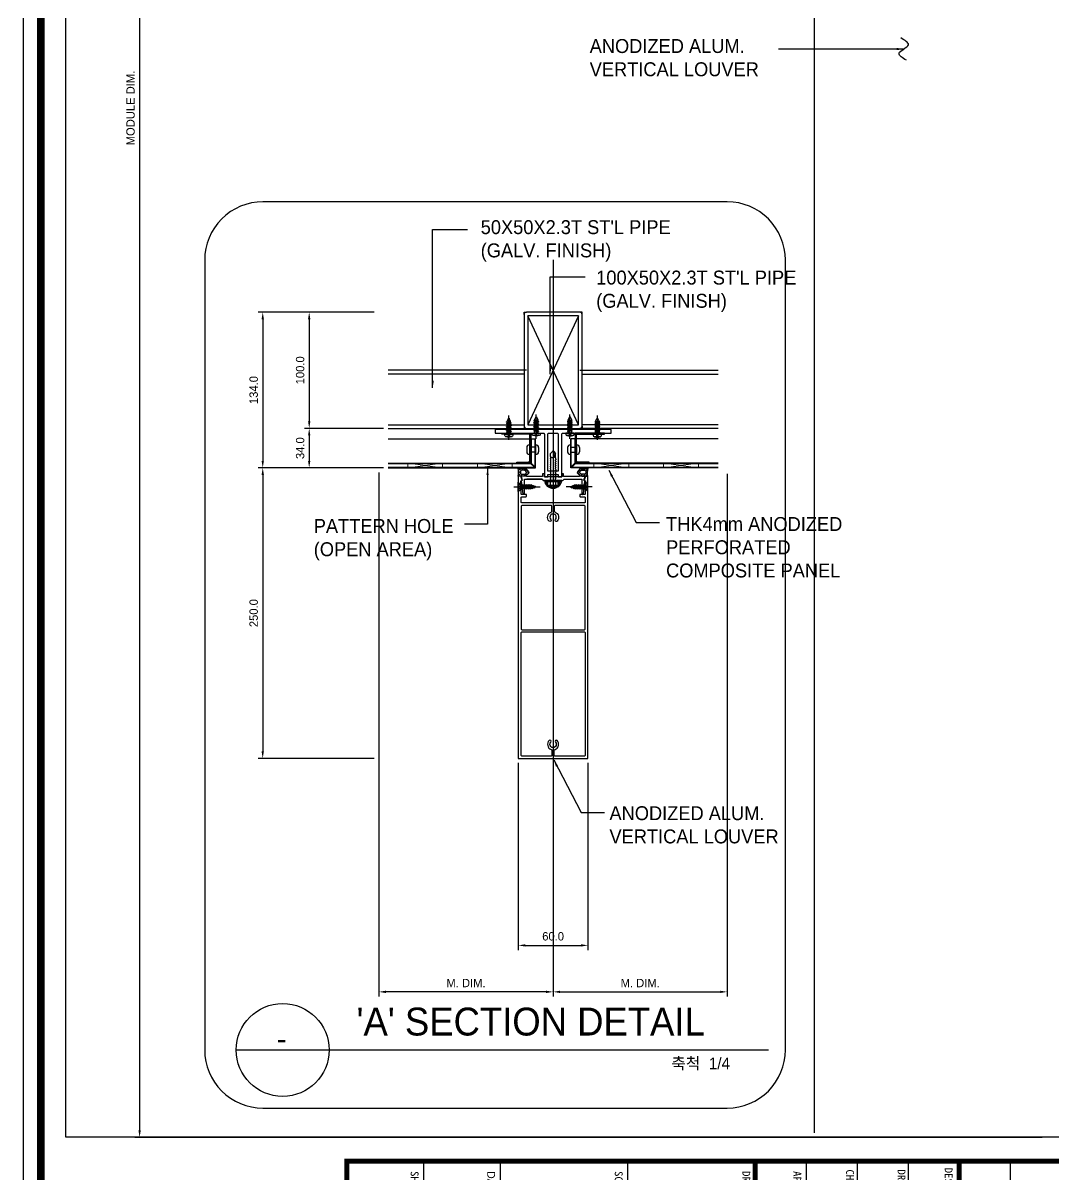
# Model space of a CAD drawing. Header units: millimetres. Extents: x 7297 to 60227, y -7497 to 19324.
# Drawn here: x 37035 to 37922, y 3258 to 4249 of the extents above; entities that cross this region are included whole.
import ezdxf
from ezdxf.enums import TextEntityAlignment as Align

# ---------------------------------------------------------------- set-up
doc = ezdxf.new("R2010")
doc.units = ezdxf.units.MM
for name, color, linetype in [('NS_AL_MOLD', 7, 'Continuous'), ('NS_COL_GREEN', 3, 'Continuous'), ('NS_COL_RED', 1, 'Continuous'), ('NS_COL_WHITE', 7, 'Continuous'), ('NS_COL_YELLOW', 2, 'Continuous'), ('NS_DIM', 1, 'Continuous'), ('NS_FORM', 7, 'Continuous'), ('NS_FRAME', 253, 'Continuous'), ('NS_GASKET_3M', 150, 'Continuous'), ('NS_PIPE_FRAME', 2, 'Continuous'), ('NS_RIVET_SCREW', 1, 'Continuous'), ('NS_TEXT', 2, 'Continuous'), ('NS_TEXT_TITLE', 141, 'Continuous')]:
    doc.layers.add(name, color=color, linetype=linetype)
doc.layers.add('NS_AL_PANEL', color=32, linetype='Continuous', lineweight=9)
doc.styles.add('Expo M', font='Expo M.ttf')
doc.styles.add('M15-1', font='')
doc.styles.get('M15-1').set_extended_font_data('Dotum')
doc.dimstyles.new('N-SPACE', dxfattribs={"dimscale": 4, "dimtxt": 1.8, "dimasz": 1.5, "dimexe": 1, "dimexo": 1, "dimgap": 1, "dimtad": 1, "dimtoh": 1, "dimdec": 1, "dimzin": 1, "dimdsep": 46, "dimtxsty": 'Expo M', "dimcen": 2, "dimclrd": 1, "dimclre": 1, "dimclrt": 2, "dimadec": 1, "dimazin": 0, "dimtfac": 1, "dimtdec": 1, "dimtix": 1, "dimtmove": 1, "dimatfit": 3, "dimfxl": 1, "dimtolj": 1, "dimtzin": 1, "dimarcsym": 0})
pattern_1 = [(45, (34113.7193, 1798.4405), (-1.122532, 1.122532), [])]
pattern_2 = [(0.72777, (37915.78876, 4833.70354), (0.15470442, 0.31949078), [0, -0.3175])]

# ---------------------------------------------------------------- blocks, each defined once
blk = doc.blocks.new('*D678')
at = {"layer": 'NS_DIM', "color": 1, "lineweight": -2, "transparency": 16777216}
for p, q in [((37661.99, 5061.98), (37130.99, 5061.98)), ((37134.99, 5055.98), (37134.99, 3295.98)), ((37911.99, 3289.98), (37130.99, 3289.98))]:
    blk.add_line(p, q, dxfattribs=at)
at = {"layer": 'NS_DIM', "color": 1, "transparency": 16777216}
for points in [[(37133.99, 5055.98), (37135.99, 5055.98), (37134.99, 5061.98)], [(37133.99, 3295.98), (37135.99, 3295.98), (37134.99, 3289.98)]]:
    blk.add_solid(points, dxfattribs=at)
at = {"layer": 'NS_DIM', "color": 2, "transparency": 16777216, "insert": (37127.21, 4175.98), "char_height": 7.2, "attachment_point": 5, "rotation": 90, "style": 'Expo M'}
blk.add_mtext('\\A1;MODULE DIM.', dxfattribs=at)
blk = doc.blocks.new('*D673')
at = {"layer": 'NS_DIM', "color": 1, "lineweight": -2, "transparency": 16777216}
for p, q in [((37337.01, 4000.2), (37237.01, 4000.2)), ((37241.01, 3994.2), (37241.01, 3872.2)), ((37337.01, 3866.2), (37237.01, 3866.2))]:
    blk.add_line(p, q, dxfattribs=at)
at = {"layer": 'NS_DIM', "color": 1, "transparency": 16777216}
for points in [[(37240.01, 3994.2), (37242.01, 3994.2), (37241.01, 4000.2)], [(37240.01, 3872.2), (37242.01, 3872.2), (37241.01, 3866.2)]]:
    blk.add_solid(points, dxfattribs=at)
at = {"layer": 'NS_DIM', "color": 2, "transparency": 16777216, "insert": (37233.23, 3933.2), "char_height": 7.2, "attachment_point": 5, "rotation": 90, "style": 'Expo M'}
blk.add_mtext('\\A1;134.0', dxfattribs=at)
blk = doc.blocks.new('*D672')
at = {"layer": 'NS_DIM', "color": 1, "lineweight": -2, "transparency": 16777216}
for p, q in [((37337.01, 3866.2), (37237.01, 3866.2)), ((37241.01, 3860.2), (37241.01, 3622.2)), ((37337.01, 3616.2), (37237.01, 3616.2))]:
    blk.add_line(p, q, dxfattribs=at)
at = {"layer": 'NS_DIM', "color": 1, "transparency": 16777216}
for points in [[(37240.01, 3860.2), (37242.01, 3860.2), (37241.01, 3866.2)], [(37240.01, 3622.2), (37242.01, 3622.2), (37241.01, 3616.2)]]:
    blk.add_solid(points, dxfattribs=at)
at = {"layer": 'NS_DIM', "color": 2, "transparency": 16777216, "insert": (37233.22, 3741.2), "char_height": 7.2, "attachment_point": 5, "rotation": 90, "style": 'Expo M'}
blk.add_mtext('\\A1;250.0', dxfattribs=at)
blk = doc.blocks.new('*D671')
at = {"layer": 'NS_DIM', "color": 1, "lineweight": -2, "transparency": 16777216}
for p, q in [((37337.01, 4000.2), (37277.01, 4000.2)), ((37281.01, 3994.2), (37281.01, 3906.2)), ((37345.01, 3900.2), (37277.01, 3900.2))]:
    blk.add_line(p, q, dxfattribs=at)
at = {"layer": 'NS_DIM', "color": 1, "transparency": 16777216}
for points in [[(37280.01, 3994.2), (37282.01, 3994.2), (37281.01, 4000.2)], [(37280.01, 3906.2), (37282.01, 3906.2), (37281.01, 3900.2)]]:
    blk.add_solid(points, dxfattribs=at)
at = {"layer": 'NS_DIM', "color": 2, "transparency": 16777216, "insert": (37273.23, 3950.2), "char_height": 7.2, "attachment_point": 5, "rotation": 90, "style": 'Expo M'}
blk.add_mtext('\\A1;100.0', dxfattribs=at)
blk = doc.blocks.new('*D670')
at = {"layer": 'NS_DIM', "color": 1, "lineweight": -2, "transparency": 16777216}
for p, q in [((37345.01, 3900.2), (37277.01, 3900.2)), ((37281.01, 3894.2), (37281.01, 3872.2)), ((37345.01, 3866.2), (37277.01, 3866.2))]:
    blk.add_line(p, q, dxfattribs=at)
at = {"layer": 'NS_DIM', "color": 1, "transparency": 16777216}
for points in [[(37280.01, 3894.2), (37282.01, 3894.2), (37281.01, 3900.2)], [(37280.01, 3872.2), (37282.01, 3872.2), (37281.01, 3866.2)]]:
    blk.add_solid(points, dxfattribs=at)
at = {"layer": 'NS_DIM', "color": 2, "transparency": 16777216, "insert": (37273.23, 3883.2), "char_height": 7.2, "attachment_point": 5, "rotation": 90, "style": 'Expo M'}
blk.add_mtext('\\A1;34.0', dxfattribs=at)
blk = doc.blocks.new('*D669')
at = {"layer": 'NS_DIM', "color": 1, "lineweight": -2, "transparency": 16777216}
for p, q in [((37641.01, 3861.2), (37641.01, 3411.2)), ((37491.01, 3561.2), (37491.01, 3411.2)), ((37497.01, 3415.2), (37635.01, 3415.2))]:
    blk.add_line(p, q, dxfattribs=at)
at = {"layer": 'NS_DIM', "color": 1, "transparency": 16777216}
for points in [[(37497.01, 3416.2), (37497.01, 3414.2), (37491.01, 3415.2)], [(37635.01, 3416.2), (37635.01, 3414.2), (37641.01, 3415.2)]]:
    blk.add_solid(points, dxfattribs=at)
at = {"layer": 'NS_DIM', "color": 2, "transparency": 16777216, "insert": (37566.01, 3422.81), "char_height": 7.2, "attachment_point": 5, "style": 'Expo M'}
blk.add_mtext('\\A1;M. DIM.', dxfattribs=at)
blk = doc.blocks.new('*D668')
at = {"layer": 'NS_DIM', "color": 1, "lineweight": -2, "transparency": 16777216}
for p, q in [((37341.01, 3862.2), (37341.01, 3411.2)), ((37491.01, 3561.2), (37491.01, 3411.2)), ((37485.01, 3415.2), (37347.01, 3415.2))]:
    blk.add_line(p, q, dxfattribs=at)
at = {"layer": 'NS_DIM', "color": 1, "transparency": 16777216}
for points in [[(37347.01, 3416.2), (37347.01, 3414.2), (37341.01, 3415.2)], [(37485.01, 3416.2), (37485.01, 3414.2), (37491.01, 3415.2)]]:
    blk.add_solid(points, dxfattribs=at)
at = {"layer": 'NS_DIM', "color": 2, "transparency": 16777216, "insert": (37416.01, 3422.81), "char_height": 7.2, "attachment_point": 5, "style": 'Expo M'}
blk.add_mtext('\\A1;M. DIM.', dxfattribs=at)
blk = doc.blocks.new('*D667')
at = {"layer": 'NS_DIM', "color": 1, "lineweight": -2, "transparency": 16777216}
for p, q in [((37461.01, 3612.2), (37461.01, 3451.2)), ((37521.01, 3612.2), (37521.01, 3451.2)), ((37467.01, 3455.2), (37515.01, 3455.2))]:
    blk.add_line(p, q, dxfattribs=at)
at = {"layer": 'NS_DIM', "color": 1, "transparency": 16777216}
for points in [[(37467.01, 3456.2), (37467.01, 3454.2), (37461.01, 3455.2)], [(37515.01, 3456.2), (37515.01, 3454.2), (37521.01, 3455.2)]]:
    blk.add_solid(points, dxfattribs=at)
at = {"layer": 'NS_DIM', "color": 2, "transparency": 16777216, "insert": (37491.01, 3462.98), "char_height": 7.2, "attachment_point": 5, "style": 'Expo M'}
blk.add_mtext('\\A1;60.0', dxfattribs=at)
blk = doc.blocks.new('A$C33544E7F')
for p, q in [((3.97, 0), (3.97, 22.54)), ((1.97, 14.3), (5.97, 15.09)), ((2.51, 14.61), (1.97, 14.3)), ((2.51, 13.99), (1.97, 14.3)), ((1.97, 12.72), (5.97, 13.51)), ((2.51, 13.04), (1.97, 12.72)), ((2.51, 12.41), (1.97, 12.72)), ((1.97, 11.15), (5.97, 11.94)), ((2.51, 11.46), (1.97, 11.15)), ((2.51, 10.84), (1.97, 11.15)), ((1.97, 9.58), (5.97, 10.36)), ((2.3, 15.96), (5.44, 16.52)), ((2.94, 16.27), (2.3, 15.96)), ((2.74, 15.71), (2.3, 15.96)), ((5.31, 15.37), (2.51, 14.61)), ((2.51, 14.79), (2.51, 14.61)), ((2.51, 13.99), (5.42, 14.77)), ((2.51, 13.99), (2.51, 13.04)), ((5.42, 13.83), (2.51, 13.04)), ((2.51, 12.41), (5.42, 13.2)), ((2.51, 12.41), (2.51, 11.46)), ((5.42, 12.25), (2.51, 11.46)), ((2.51, 10.84), (5.42, 11.62)), ((2.51, 10.84), (2.51, 9.89)), ((5.42, 10.68), (2.51, 9.89)), ((2.51, 9.26), (5.42, 10.05)), ((2.74, 15.71), (2.59, 15.25)), ((2.74, 15.71), (5, 16.26)), ((3.53, 18.01), (2.9, 17.7)), ((2.9, 17.7), (3.97, 17.89)), ((3.34, 17.44), (2.9, 17.7)), ((3.34, 17.44), (2.94, 16.27)), ((4.84, 16.73), (2.94, 16.27)), ((3.34, 17.44), (3.97, 17.89)), ((3.75, 18.64), (3.53, 18.01)), ((3.97, 17.89), (3.53, 18.01)), ((4.19, 18.64), (4.84, 16.73)), ((4.84, 16.73), (5.44, 16.52)), ((5, 16.26), (5.44, 16.52)), ((5, 16.26), (5.31, 15.37)), ((5.31, 15.37), (5.97, 15.09)), ((5.42, 14.77), (5.97, 15.09)), ((5.42, 14.77), (5.42, 13.83)), ((5.42, 13.83), (5.97, 13.51)), ((5.42, 13.2), (5.97, 13.51)), ((5.42, 13.2), (5.42, 12.25)), ((5.42, 12.25), (5.97, 11.94)), ((5.42, 11.62), (5.97, 11.94)), ((5.42, 11.62), (5.42, 10.68)), ((5.42, 10.68), (5.97, 10.36)), ((5.42, 10.05), (5.97, 10.36)), ((5.42, 10.05), (5.42, 9.1)), ((0, 3.76), (1.97, 6.1)), ((0, 3.76), (7.93, 3.76)), ((3.8, 6.41), (1.42, 3.76)), ((2.51, 9.89), (1.97, 9.58)), ((2.51, 9.26), (1.97, 9.58)), ((1.97, 8), (5.97, 8.79)), ((2.51, 8.31), (1.97, 8)), ((2.51, 7.69), (1.97, 8)), ((1.97, 6.43), (5.97, 7.21)), ((2.51, 6.74), (1.97, 6.43)), ((1.97, 6.43), (1.97, 6.1)), ((1.97, 6.1), (5.97, 6.1)), ((2.51, 9.26), (2.51, 8.31)), ((2.51, 8.31), (5.42, 9.1)), ((2.51, 7.69), (5.42, 8.47)), ((2.51, 7.69), (2.51, 6.74)), ((2.51, 6.74), (5.42, 7.53)), ((3.8, 6.41), (3.5, 3.76)), ((6.52, 3.76), (4.14, 6.41)), ((4.14, 6.41), (4.43, 3.76)), ((5.42, 9.1), (5.97, 8.79)), ((5.42, 8.47), (5.97, 8.79)), ((5.42, 8.47), (5.42, 7.53)), ((5.42, 7.53), (5.97, 7.21)), ((5.97, 7.21), (5.97, 6.1)), ((7.93, 3.76), (5.97, 6.1))]:
    blk.add_line(p, q)
for centre, radius, start, end in [((3.93, 14.79), 1.42, 161.07758, 180), ((3.97, 18.55), 0.236, 22.5, 157.5), ((3.97, 6.26), 0.229, 41.91906, 138.08094)]:
    blk.add_arc(centre, radius, start, end)
blk = doc.blocks.new('jkhkjyugcd')
h = blk.add_hatch()
h.set_pattern_fill('AR-SAND', color=256, scale=0.02)
h.set_pattern_definition([(37.5, (-247014.14604, -333515.5029), (-0.0320006259, 0.9788264747), [0, -0.77216, 0, -0.8636, 0, -0.8255]), (7.5, (-247014.146, -333515.5029), (0.8990465663, 1.433650201), [0, -0.41656, 0, -0.69596, 0, -0.2667]), (327.5, (-247014.7709, -333515.5029), (1.5819847405, 0.0028743694), [0, -0.254, 0, -0.9144, 0, -1.1938]), (317.5, (-247014.7709, -333515.5029), (1.527112905, 0.4458586465), [0, -0.127, 0, -0.59944, 0, -0.6858])])
edge = h.paths.add_edge_path()
edge.add_line((19375.01, -10391.09), (19375.61, -10391.59))
edge.add_line((19375.61, -10391.59), (19375.61, -10392.19))
edge.add_line((19375.61, -10392.19), (19374.92, -10392.19))
edge.add_line((19374.92, -10392.19), (19374.92, -10394.57))
edge.add_line((19374.92, -10394.57), (19374.92, -10394.91))
edge.add_line((19374.92, -10394.91), (19374.84, -10395.18))
edge.add_line((19374.84, -10395.18), (19374.73, -10395.39))
edge.add_line((19374.73, -10395.39), (19374.6, -10395.53))
edge.add_line((19374.6, -10395.53), (19374.4, -10395.69))
edge.add_line((19374.4, -10395.69), (19374.27, -10395.76))
edge.add_line((19374.27, -10395.76), (19374.01, -10395.87))
edge.add_line((19374.01, -10395.87), (19366.83, -10395.87))
edge.add_line((19366.83, -10395.87), (19366.72, -10395.82))
edge.add_line((19366.72, -10395.82), (19366.56, -10395.76))
edge.add_line((19366.56, -10395.76), (19366.39, -10395.66))
edge.add_line((19366.39, -10395.66), (19366.24, -10395.53))
edge.add_line((19366.24, -10395.53), (19366.04, -10395.26))
edge.add_line((19366.04, -10395.26), (19365.93, -10394.95))
edge.add_line((19365.93, -10394.95), (19365.91, -10394.72))
edge.add_line((19365.91, -10394.72), (19365.92, -10392.19))
edge.add_line((19365.92, -10392.19), (19365.23, -10392.19))
edge.add_line((19365.23, -10392.19), (19365.23, -10391.59))
edge.add_line((19365.23, -10391.59), (19365.83, -10391.09))
edge.add_line((19365.83, -10391.09), (19362.92, -10391.09))
edge.add_arc((19370.42, -10390.29), 7.54, 186.11973, 353.88027)
edge.add_line((19377.92, -10391.09), (19375.01, -10391.09))
for p, q in [((19370.3, -10365.89), (19368.29, -10367.9)), ((19368.29, -10370.55), (19368.29, -10367.9)), ((19368.29, -10370.55), (19368.45, -10370.65)), ((19368.45, -10371.64), (19368.45, -10370.65)), ((19370.63, -10365.56), (19370.21, -10365.56)), ((19371.5, -10370.26), (19370.21, -10365.56)), ((19370.63, -10365.56), (19370.63, -10365.99)), ((19370.63, -10365.99), (19372.55, -10367.9)), ((19372.55, -10371.75), (19372.55, -10367.9)), ((19367.77, -10373.82), (19368.45, -10373.42)), ((19367.77, -10373.82), (19368.45, -10374.21)), ((19367.77, -10375.6), (19368.45, -10375.2)), ((19367.77, -10375.6), (19368.45, -10375.99)), ((19367.77, -10377.38), (19368.45, -10376.98)), ((19367.77, -10377.38), (19368.45, -10377.77)), ((19367.77, -10379.16), (19368.45, -10378.76)), ((19367.77, -10379.16), (19368.45, -10379.55)), ((19367.77, -10380.94), (19368.45, -10380.54)), ((19367.77, -10380.94), (19368.45, -10381.33)), ((19368.04, -10372.19), (19368.09, -10371.85)), ((19368.04, -10372.19), (19368.45, -10372.43)), ((19368.09, -10371.85), (19368.45, -10371.64)), ((19368.45, -10373.42), (19368.45, -10372.43)), ((19368.45, -10375.2), (19368.45, -10374.21)), ((19368.45, -10376.98), (19368.45, -10375.99)), ((19368.45, -10378.76), (19368.45, -10377.77)), ((19368.45, -10380.54), (19368.45, -10379.55)), ((19372.55, -10371.75), (19372.39, -10372.53)), ((19372.89, -10372.82), (19372.39, -10372.53)), ((19372.92, -10373.01), (19372.39, -10373.32)), ((19372.39, -10374.31), (19372.39, -10373.32)), ((19373.07, -10374.71), (19372.39, -10374.31)), ((19373.07, -10374.71), (19372.39, -10375.1)), ((19372.39, -10376.09), (19372.39, -10375.1)), ((19373.07, -10376.49), (19372.39, -10376.09)), ((19373.07, -10376.49), (19372.39, -10376.88)), ((19372.39, -10377.87), (19372.39, -10376.88)), ((19373.07, -10378.27), (19372.39, -10377.87)), ((19373.07, -10378.27), (19372.39, -10378.66)), ((19372.39, -10379.65), (19372.39, -10378.66)), ((19373.07, -10380.05), (19372.39, -10379.65)), ((19373.07, -10380.05), (19372.39, -10380.44)), ((19372.39, -10381.43), (19372.39, -10380.44)), ((19372.92, -10373.01), (19372.89, -10372.82)), ((19367.77, -10382.72), (19368.45, -10382.33)), ((19367.77, -10382.72), (19368.45, -10383.11)), ((19367.77, -10384.5), (19368.45, -10384.11)), ((19367.77, -10384.5), (19368.45, -10384.9)), ((19367.77, -10386.28), (19368.45, -10385.89)), ((19367.77, -10386.28), (19368.45, -10386.68)), ((19367.77, -10388.06), (19368.45, -10387.67)), ((19367.77, -10388.06), (19368.45, -10388.46)), ((19367.77, -10389.84), (19368.45, -10389.45)), ((19367.77, -10389.84), (19368.45, -10390.24)), ((19368.45, -10382.33), (19368.45, -10381.33)), ((19368.45, -10384.11), (19368.45, -10383.11)), ((19368.45, -10385.89), (19368.45, -10384.9)), ((19368.45, -10387.67), (19368.45, -10386.68)), ((19368.45, -10389.45), (19368.45, -10388.46)), ((19368.45, -10390.24), (19368.53, -10390.26)), ((19368.53, -10390.47), (19368.53, -10390.26)), ((19373.07, -10381.83), (19372.39, -10381.43)), ((19373.07, -10381.83), (19372.39, -10382.22)), ((19372.39, -10383.22), (19372.39, -10382.22)), ((19373.07, -10383.61), (19372.39, -10383.22)), ((19373.07, -10383.61), (19372.39, -10384.01)), ((19372.39, -10385), (19372.39, -10384.01)), ((19373.07, -10385.39), (19372.39, -10385)), ((19373.07, -10385.39), (19372.39, -10385.79)), ((19372.39, -10386.78), (19372.39, -10385.79)), ((19373.07, -10387.17), (19372.39, -10386.78)), ((19373.07, -10387.17), (19372.39, -10387.57)), ((19372.39, -10388.56), (19372.39, -10387.57)), ((19373.07, -10388.95), (19372.39, -10388.56)), ((19373.07, -10388.95), (19372.39, -10389.35)), ((19372.39, -10390.26), (19372.39, -10389.35)), ((19372.39, -10390.47), (19372.39, -10390.26)), ((19365.23, -10391.59), (19365.83, -10391.09)), ((19375.61, -10391.59), (19365.23, -10391.59)), ((19365.23, -10392.19), (19365.23, -10391.59)), ((19375.61, -10392.19), (19365.23, -10392.19)), ((19375.01, -10391.09), (19365.83, -10391.09)), ((19365.92, -10394.57), (19365.92, -10392.19)), ((19374.01, -10395.55), (19366.83, -10395.55)), ((19366.83, -10395.55), (19366.83, -10395.87)), ((19373.8, -10395.87), (19367.04, -10395.87)), ((19368.17, -10394.57), (19368.17, -10392.19)), ((19372.67, -10394.57), (19372.67, -10392.19)), ((19374.01, -10395.55), (19374.01, -10395.87)), ((19374.92, -10394.57), (19374.92, -10392.19)), ((19375.61, -10391.59), (19375.01, -10391.09)), ((19375.61, -10392.19), (19375.61, -10391.59))]:
    blk.add_line(p, q)
at = {"ltscale": 10}
blk.add_line((19370.42, -10364.21), (19370.42, -10399.51), dxfattribs=at)
blk.add_lwpolyline([(19377.92, -10391.09), (19362.92, -10391.09, 0.898514)], format="xyb", close=True)
at = {"extrusion": (0, 0, -1)}
for centre, major_axis, start_param, end_param in [((19370, -10369.92), (1.3, 1.3), 1.774199, 3.3549), ((19372.92, -10365.11), (1.94, 1.94), 2.518999, 3.764188), ((19370.38, -10370.5), (0.806, 0.806), 0.523592, 1.774187), ((19367.91, -10390.47), (-0.442, 0.442), 2.356196, 3.926994), ((19373.01, -10390.47), (0.442, 0.442), 2.356196, 3.926989), ((19367.04, -10394.73), (-0.804, 0.804), 2.216812, 5.63716), ((19370.42, -10393.26), (-1.84, 1.84), 2.883261, 4.970719), ((19373.8, -10394.73), (0.804, 0.804), 0.646016, 4.066373)]:
    blk.add_ellipse(centre, major_axis=major_axis, ratio=1, start_param=start_param, end_param=end_param, dxfattribs=at)
blk = doc.blocks.new('PH-4X14')
at = {"ltscale": 0.3}
blk.add_line((-4.88, 0), (16, 0), dxfattribs=at)
for p, q in [((0, 3.5), (-0.99, 3.5)), ((0, -3.5), (0, 3.5)), ((0, 1.5), (0.96, 1.5)), ((0.86, -0.05), (1.2, 2)), ((0.86, -0.05), (0.96, 1.5)), ((1.16, 1.98), (0.96, 1.5)), ((0.96, -0.07), (1.29, 1.94)), ((0.96, -0.07), (1.46, 1.5)), ((1.26, 1.99), (1.46, 1.5)), ((1.46, 1.5), (2.2, 1.5)), ((1.58, -1.5), (2.2, 1.5)), ((1.78, -1.99), (2.43, 2)), ((1.88, -1.98), (2.53, 1.94)), ((2.08, -1.5), (2.7, 1.5)), ((2.39, 1.98), (2.2, 1.5)), ((2.5, 1.99), (2.7, 1.5)), ((2.7, 1.5), (3.43, 1.5)), ((2.81, -1.5), (3.43, 1.5)), ((3.01, -1.99), (3.66, 2)), ((3.11, -1.98), (3.76, 1.94)), ((3.31, -1.5), (3.93, 1.5)), ((3.62, 1.98), (3.43, 1.5)), ((3.73, 1.99), (3.93, 1.5)), ((3.93, 1.5), (4.66, 1.5)), ((4.04, -1.5), (4.66, 1.5)), ((4.24, -1.99), (4.9, 2)), ((4.35, -1.98), (4.99, 1.94)), ((4.54, -1.5), (5.16, 1.5)), ((4.86, 1.98), (4.66, 1.5)), ((4.96, 1.99), (5.16, 1.5)), ((5.16, 1.5), (5.9, 1.5)), ((5.27, -1.5), (5.9, 1.5)), ((5.47, -1.99), (6.13, 2)), ((5.58, -1.98), (6.22, 1.94)), ((5.77, -1.5), (6.4, 1.5)), ((6.09, 1.98), (5.9, 1.5)), ((6.2, 1.99), (6.4, 1.5)), ((6.4, 1.5), (7.13, 1.5)), ((6.51, -1.5), (7.13, 1.5)), ((6.71, -1.99), (7.36, 2)), ((6.81, -1.98), (7.46, 1.94)), ((7.01, -1.5), (7.63, 1.5)), ((7.32, 1.98), (7.13, 1.5)), ((7.43, 1.99), (7.63, 1.5)), ((7.63, 1.5), (8.36, 1.5)), ((7.74, -1.5), (8.36, 1.5)), ((7.94, -1.99), (8.59, 2)), ((8.05, -1.98), (8.69, 1.94)), ((8.24, -1.5), (8.86, 1.5)), ((8.56, 1.98), (8.36, 1.5)), ((8.66, 1.99), (8.86, 1.5)), ((8.86, 1.5), (9.6, 1.5)), ((8.97, -1.5), (9.6, 1.5)), ((9.17, -1.99), (9.83, 2)), ((9.28, -1.98), (9.92, 1.94)), ((9.47, -1.5), (10.09, 1.5)), ((9.79, 1.98), (9.6, 1.5)), ((9.9, 1.99), (10.09, 1.5)), ((10.09, 1.5), (11.27, 1.5)), ((10.21, -1.5), (10.83, 1.5)), ((10.41, -1.99), (11.01, 1.5)), ((10.51, -1.98), (11.01, 1.25)), ((11.01, 1.5), (11.01, -0.04)), ((11.27, 1.5), (13.64, 0.38)), ((-0.99, -3.5), (0, -3.5)), ((0, -1.5), (1.58, -1.5)), ((1.78, -1.99), (1.58, -1.5)), ((1.88, -1.98), (2.08, -1.5)), ((2.08, -1.5), (2.81, -1.5)), ((3.01, -1.99), (2.81, -1.5)), ((3.11, -1.98), (3.31, -1.5)), ((3.31, -1.5), (4.04, -1.5)), ((4.24, -1.99), (4.04, -1.5)), ((4.35, -1.98), (4.54, -1.5)), ((4.54, -1.5), (5.27, -1.5)), ((5.47, -1.99), (5.27, -1.5)), ((5.58, -1.98), (5.77, -1.5)), ((5.77, -1.5), (6.51, -1.5)), ((6.71, -1.99), (6.51, -1.5)), ((6.81, -1.98), (7.01, -1.5)), ((7.01, -1.5), (7.74, -1.5)), ((7.94, -1.99), (7.74, -1.5)), ((8.05, -1.98), (8.24, -1.5)), ((8.24, -1.5), (8.97, -1.5)), ((9.17, -1.99), (8.97, -1.5)), ((9.28, -1.98), (9.47, -1.5)), ((9.47, -1.5), (10.21, -1.5)), ((10.41, -1.99), (10.21, -1.5)), ((10.51, -1.98), (10.71, -1.5)), ((10.71, -1.5), (11.01, -0.04)), ((10.71, -1.5), (11.27, -1.5)), ((11.27, -1.5), (13.64, -0.38))]:
    blk.add_line(p, q)
blk.add_lwpolyline([(-2.25, 2.55), (-2.05, 2.32), (-1.95, 2.07), (-1.93, 1.8), (-1.97, 1.53), (-2.03, 1.26), (-2.1, 1.02), (-2.15, 0.81), (-2.15, 0.66), (-2.09, 0.56), (-1.97, 0.51), (-1.81, 0.49), (-1.62, 0.49), (-1.42, 0.51), (-1.21, 0.52), (-1.02, 0.51), (-0.84, 0.47), (-0.71, 0.39), (-0.61, 0.28), (-0.56, 0.15), (-0.54, 0), (-0.56, -0.15), (-0.61, -0.28), (-0.71, -0.39), (-0.84, -0.47), (-1.02, -0.51), (-1.21, -0.52), (-1.42, -0.51), (-1.62, -0.49), (-1.81, -0.49), (-1.97, -0.51), (-2.09, -0.56), (-2.15, -0.66), (-2.15, -0.81), (-2.1, -1.02), (-2.03, -1.26), (-1.97, -1.53), (-1.93, -1.8), (-1.95, -2.07), (-2.05, -2.32), (-2.25, -2.55)])
for centre, radius, start, end in [((6.76, 0), 9.36, 164.20502, 195.79498), ((-0.99, 2.2), 1.3, 90.02335, 164.41138), ((1.22, 1.91), 0.0925, 60.07535, 130.13388), ((2.45, 1.91), 0.0925, 60.07535, 130.13388), ((3.68, 1.91), 0.0925, 60.07535, 130.13388), ((4.92, 1.91), 0.0925, 60.07535, 130.13388), ((6.15, 1.91), 0.0925, 60.07535, 130.13388), ((7.38, 1.91), 0.0925, 60.07535, 130.13388), ((8.62, 1.91), 0.0925, 60.07535, 130.13388), ((9.85, 1.91), 0.0925, 60.07535, 130.13388), ((13.38, 0), 0.46, 305.16271, 54.83729), ((-0.99, -2.2), 1.3, 195.58862, 269.97665), ((0.92, -0.03), 0.0602, 200.68507, 319.27288), ((1.82, -1.91), 0.0925, 240.07535, 310.13388), ((3.05, -1.91), 0.0925, 240.07535, 310.13388), ((4.29, -1.91), 0.0925, 240.07535, 310.13388), ((5.52, -1.91), 0.0925, 240.07535, 310.13388), ((6.75, -1.91), 0.0925, 240.07535, 310.13388), ((7.99, -1.91), 0.0925, 240.07535, 310.13388), ((9.22, -1.91), 0.0925, 240.07535, 310.13388), ((10.45, -1.91), 0.0925, 240.07535, 310.13388)]:
    blk.add_arc(centre, radius, start, end)
blk = doc.blocks.new('100-50-pipe')
for p, q in [((52437.93, 36785.42), (52437.93, 36689.42)), ((52485.93, 36787.42), (52439.93, 36787.42)), ((52487.93, 36689.42), (52487.93, 36785.42)), ((52484.73, 36784.22), (52441.13, 36784.22)), ((52441.13, 36784.22), (52441.13, 36690.62)), ((52441.13, 36784.22), (52484.73, 36690.62)), ((52441.13, 36690.62), (52484.73, 36784.22)), ((52484.73, 36690.62), (52484.73, 36784.22)), ((52439.93, 36687.42), (52485.93, 36687.42)), ((52441.13, 36690.62), (52484.73, 36690.62))]:
    blk.add_line(p, q)
for points in [[(52437.93, 36785.42), (52437.93, 36787.42), (52439.93, 36787.42)], [(52487.93, 36785.42), (52487.93, 36787.42), (52485.93, 36787.42)], [(52437.93, 36689.42), (52437.93, 36687.42), (52439.93, 36687.42)], [(52487.93, 36689.42), (52487.93, 36687.42), (52485.93, 36687.42)]]:
    blk.add_lwpolyline(points)
for centre, start, end in [((52439.93, 36785.42), 90, 180), ((52485.93, 36785.42), 0, 90), ((52439.93, 36689.42), 180, 270), ((52485.93, 36689.42), 270, 0)]:
    blk.add_arc(centre, 2, start, end)
blk = doc.blocks.new('AL-TEMPLATE')
at = {"color": 8}
for p, q in [((2716.82, 1243.21), (2800.02, 1243.21)), ((2716.82, 1209.93), (2800.02, 1209.93)), ((2716.82, 1193.29), (2800.02, 1193.29)), ((2716.82, 1176.65), (2800.02, 1176.65)), ((2716.82, 1118.41), (2800.02, 1118.41)), ((2716.82, 1076.81), (2800.02, 1076.81)), ((2716.82, 1051.85), (2800.02, 1051.85))]:
    blk.add_line(p, q, dxfattribs=at)
at = {"color": 7, "ltscale": 2}
blk.add_lwpolyline([(1972.34, 1515.25), (1972.34, 921.25), (2812.34, 921.25), (2812.34, 1515.25)], close=True, dxfattribs=at)
at = {"color": 8}
for points, const_width in [([(1976.34, 1509.45), (2808.34, 1509.45), (2808.34, 927.05), (1976.34, 927.05)], 2.5), ([(2716.82, 1409.8), (2800.02, 1409.8), (2800.02, 1026.89), (2716.82, 1026.89)], 1.66)]:
    blk.add_lwpolyline(points, close=True, dxfattribs=dict(at, const_width=const_width))
at = {"color": 9}
blk.add_lwpolyline([(1984.07, 1501.32), (2709.08, 1501.32), (2709.08, 935.18), (1984.07, 935.18)], close=True, dxfattribs=at)
at = {"color": 8, "const_width": 1.66}
for points in [[(2716.82, 1226.57), (2800.02, 1226.57)], [(2716.82, 1160.01), (2800.02, 1160.01)]]:
    blk.add_lwpolyline(points, dxfattribs=at)
at = {"color": 8, "attachment_point": 1}
for s, insert, char_height, width in [('DESIGNED BYNOTE', (2719.01, 1224.39), 2.5559, 438.9676), ('DRAWN BYNOTE', (2719.56, 1209.04), 2.5559, 438.9676), ('CHECKED BYNOTE', (2719.56, 1192.25), 2.5559, 438.9676), ('APPROVED BYNOTE', (2720.1, 1175.04), 2.5559, 438.9676), ('DRAWING TITLE', (2720.1, 1158.4), 2.5559, 438.9675), ('SCALE', (2720.1, 1116.8), 2.556, 438.9675), ('{\\fﾱﾼﾸﾲ|b0|i0|c129|p49;DATE}', (2720.1, 1075.2), 2.5559, 438.9675), ('SHEET NO.', (2720.1, 1050.24), 2.556, 438.9675)]:
    blk.add_mtext(s, dxfattribs=dict(at, insert=insert, char_height=char_height, width=width))

msp = doc.modelspace()

# ---------------------------------------------------------------- hatches: boundary and pattern name
at = {"layer": 'NS_COL_RED'}
h = msp.add_hatch(dxfattribs=at)
h.set_pattern_fill('DOTS', color=256, scale=0.2, angle=360.72777, style=0)
h.set_pattern_definition(pattern_2)
edge = h.paths.add_edge_path()
edge.add_line((37471.88, 3872.08), (37471.88, 3870.2))
edge.add_line((37471.88, 3870.2), (37469.88, 3870.2))
edge.add_arc((37471.68, 3870.29), 1.8, 83.42849, 182.77167, ccw=False)
h = msp.add_hatch(dxfattribs=at)
h.set_pattern_fill('DOTS', color=256, scale=0.2, angle=360.72777, style=0)
h.set_pattern_definition(pattern_2)
edge = h.paths.add_edge_path()
edge.add_line((37510.13, 3872.08), (37510.13, 3870.2))
edge.add_line((37510.13, 3870.2), (37512.13, 3870.2))
edge.add_arc((37510.34, 3870.29), 1.8, 357.22833, 456.57151)
at = {"layer": 'NS_GASKET_3M'}
h = msp.add_hatch(dxfattribs=at)
h.set_pattern_fill('ANSI31', color=256, scale=0.5)
h.set_pattern_definition(pattern_1)
edge = h.paths.add_edge_path()
edge.add_arc((37447.19, 3862.24), 14.15, 347.61528, 374.41675)
edge.add_line((37460.89, 3865.76), (37460.89, 3865.77))
edge.add_arc((37461.27, 3865.78), 0.386, 43.50874, 181.60113, ccw=False)
edge.add_line((37461.55, 3866.05), (37462.21, 3865.35))
edge.add_arc((37462.56, 3865.69), 0.482, 223.50874, 270)
edge.add_line((37462.56, 3865.2), (37463.06, 3865.2))
edge.add_line((37463.06, 3865.2), (37462.85, 3865.61))
edge.add_arc((37463.2, 3865.78), 0.386, 43.50874, 206.42629, ccw=False)
edge.add_line((37463.48, 3866.05), (37464.14, 3865.35))
edge.add_arc((37464.49, 3865.69), 0.482, 223.50874, 270)
edge.add_line((37464.49, 3865.2), (37464.99, 3865.2))
edge.add_line((37464.99, 3865.2), (37464.78, 3865.61))
edge.add_arc((37465.13, 3865.78), 0.386, 43.50874, 206.42629, ccw=False)
edge.add_line((37465.41, 3866.05), (37466.07, 3865.35))
edge.add_arc((37466.42, 3865.69), 0.482, 223.50874, 270)
edge.add_line((37466.42, 3865.2), (37466.91, 3865.2))
edge.add_line((37466.91, 3865.2), (37466.71, 3865.61))
edge.add_arc((37467.06, 3865.78), 0.386, 34.23101, 206.42629, ccw=False)
edge.add_line((37467.38, 3866), (37469.93, 3862.71))
edge.add_arc((37469.09, 3862.06), 1.07, -49.47248, 37.88599, ccw=False)
edge.add_line((37469.78, 3861.24), (37468.21, 3859.9))
edge.add_arc((37466.33, 3862.1), 2.89, 269.97927, 310.52752, ccw=False)
edge.add_line((37466.33, 3859.2), (37464.51, 3859.2))
edge.add_line((37464.51, 3859.2), (37461.61, 3859.2))
edge.add_line((37461.61, 3859.2), (37461.01, 3859.2))
edge = h.paths.add_edge_path(flags=16)
edge.add_arc((37463.97, 3861.88), 1.07, 179.1134, 269.99597)
edge.add_line((37463.97, 3860.81), (37466.41, 3860.81))
edge.add_arc((37466.41, 3861.88), 1.07, 269.99597, 310.52752)
edge.add_line((37467.11, 3861.07), (37468.08, 3861.9))
edge.add_arc((37467.73, 3862.31), 0.536, 310.52752, 397.88599)
edge.add_line((37468.15, 3862.64), (37467.13, 3863.95))
edge.add_arc((37466.71, 3863.62), 0.536, 37.88599, 90)
edge.add_line((37466.71, 3864.15), (37463.95, 3864.15))
edge.add_arc((37463.95, 3863.08), 1.07, 90, 182.95676)
edge.add_line((37462.88, 3863.03), (37462.9, 3861.9))
h = msp.add_hatch(dxfattribs=at)
h.set_pattern_fill('ANSI31', color=256, scale=0.5)
h.set_pattern_definition(pattern_1)
edge = h.paths.add_edge_path()
edge.add_arc((37534.83, 3862.24), 14.15, 165.58325, 192.38472, ccw=False)
edge.add_line((37521.12, 3865.76), (37521.13, 3865.77))
edge.add_arc((37520.74, 3865.78), 0.386, 358.39887, 496.49126)
edge.add_line((37520.46, 3866.05), (37519.8, 3865.35))
edge.add_arc((37519.45, 3865.69), 0.482, 270, 316.49126, ccw=False)
edge.add_line((37519.45, 3865.2), (37518.96, 3865.2))
edge.add_line((37518.96, 3865.2), (37519.16, 3865.61))
edge.add_arc((37518.81, 3865.78), 0.386, 333.57371, 496.49126)
edge.add_line((37518.53, 3866.05), (37517.88, 3865.35))
edge.add_arc((37517.53, 3865.69), 0.482, 270, 316.49126, ccw=False)
edge.add_line((37517.53, 3865.2), (37517.03, 3865.2))
edge.add_line((37517.03, 3865.2), (37517.23, 3865.61))
edge.add_arc((37516.89, 3865.78), 0.386, 333.57371, 496.49126)
edge.add_line((37516.61, 3866.05), (37515.95, 3865.35))
edge.add_arc((37515.6, 3865.69), 0.482, 270, 316.49126, ccw=False)
edge.add_line((37515.6, 3865.2), (37515.1, 3865.2))
edge.add_line((37515.1, 3865.2), (37515.3, 3865.61))
edge.add_arc((37514.96, 3865.78), 0.386, 333.57371, 505.76899)
edge.add_line((37514.64, 3866), (37512.08, 3862.71))
edge.add_arc((37512.93, 3862.06), 1.07, 142.11401, 229.47248)
edge.add_line((37512.23, 3861.24), (37513.8, 3859.9))
edge.add_arc((37515.68, 3862.1), 2.89, 229.47248, 270.02073)
edge.add_line((37515.69, 3859.2), (37517.51, 3859.2))
edge.add_line((37517.51, 3859.2), (37520.4, 3859.2))
edge.add_line((37520.4, 3859.2), (37521.01, 3859.2))
edge = h.paths.add_edge_path(flags=16)
edge.add_arc((37518.04, 3861.88), 1.07, -89.99597, 0.8866, ccw=False)
edge.add_line((37518.04, 3860.81), (37515.6, 3860.81))
edge.add_arc((37515.6, 3861.88), 1.07, 229.47248, 270.00403, ccw=False)
edge.add_line((37514.91, 3861.07), (37513.94, 3861.9))
edge.add_arc((37514.28, 3862.31), 0.536, 142.11401, 229.47248, ccw=False)
edge.add_line((37513.86, 3862.64), (37514.88, 3863.95))
edge.add_arc((37515.3, 3863.62), 0.536, 90, 142.11401, ccw=False)
edge.add_line((37515.3, 3864.15), (37518.06, 3864.15))
edge.add_arc((37518.06, 3863.08), 1.07, -2.95676, 90, ccw=False)
edge.add_line((37519.13, 3863.03), (37519.11, 3861.9))

# ---------------------------------------------------------------- linework, layer by layer
at = {"layer": 'NS_AL_MOLD'}
msp.add_line((37715.99, 3293.98), (37715.99, 4599.98), dxfattribs=at)
for points in [[(37499.51, 3896.2), (37541.01, 3896.2), (37541.01, 3899.2), (37441.01, 3899.2), (37441.01, 3896.2), (37482.51, 3896.2, -0.414214), (37483.51, 3895.2), (37483.51, 3858.4), (37486.51, 3858.4), (37486.51, 3860.4), (37495.51, 3860.4), (37495.51, 3858.4), (37498.51, 3858.4), (37498.51, 3895.2, -0.414214)], [(37487.51, 3896.2), (37494.51, 3896.2, -0.414214), (37495.51, 3895.2), (37495.51, 3863.4), (37486.51, 3863.4), (37486.51, 3895.2, -0.414214)], [(37518.51, 3840.7), (37518.51, 3836.7, -0.414214), (37518.01, 3836.2), (37464.01, 3836.2, -0.414214), (37463.51, 3836.7), (37463.51, 3840.7, -0.414214), (37464.01, 3841.2), (37467.26, 3841.2, 0.414214), (37468.01, 3841.95), (37468.01, 3843.2), (37464.01, 3843.2, -0.414214), (37463.51, 3843.7), (37463.51, 3852.58), (37463.16, 3852.58), (37463.16, 3855.08), (37463.51, 3855.08), (37464.28, 3855.74), (37463.18, 3859.2), (37461.01, 3859.2), (37461.01, 3616.2), (37521.01, 3616.2), (37521.01, 3859.2), (37518.83, 3859.2), (37517.74, 3855.74), (37518.51, 3855.08), (37518.86, 3855.08), (37518.86, 3852.58), (37518.51, 3852.58), (37518.51, 3843.7, -0.414214), (37518.01, 3843.2), (37514.01, 3843.2), (37514.01, 3841.95, 0.414214), (37514.76, 3841.2), (37518.01, 3841.2, -0.414214)]]:
    msp.add_lwpolyline(points, format="xyb", close=True, dxfattribs=at)
for points in [[(37481.51, 3856.4), (37482.51, 3855.4), (37490.61, 3855.4), (37491.01, 3855.8), (37491.41, 3855.4), (37499.51, 3855.4), (37500.51, 3856.4), (37515.76, 3856.4), (37515.76, 3844, 0.414214), (37516.36, 3843.4), (37516.5, 3843.4, 0.365585), (37517.09, 3843.9), (37518.42, 3854.7, 0.264998), (37518.32, 3854.98), (37517.51, 3855.67), (37518.5, 3858.81, 0.506968), (37518.21, 3859.2), (37514.01, 3859.2), (37513.51, 3858.7), (37500.01, 3858.7), (37500.01, 3861.2), (37498.51, 3861.2), (37498.51, 3858.4), (37483.51, 3858.4), (37483.51, 3861.2), (37482.01, 3861.2), (37482.01, 3858.7), (37468.51, 3858.7), (37468.01, 3859.2), (37463.8, 3859.2, 0.506968), (37463.51, 3858.81), (37464.51, 3855.67), (37463.69, 3854.98, 0.264998), (37463.59, 3854.7), (37464.92, 3843.9, 0.365585), (37465.51, 3843.4), (37465.66, 3843.4, 0.414214), (37466.26, 3844), (37466.26, 3856.4), (37481.51, 3856.4), (37468.26, 3856.4)], [(37518.01, 3726.95, 0.414214), (37518.51, 3727.45), (37518.51, 3833.2, 0.414214), (37518.01, 3833.7), (37492.51, 3833.7, 0.414214), (37492.01, 3833.2), (37492.01, 3829.1, 0.313599), (37492.66, 3828.16, -0.543971), (37494.39, 3820.37, -1), (37492.97, 3821.78, 2.386714), (37489.05, 3821.78, -1), (37487.62, 3820.37, -0.543971), (37489.35, 3828.16, 0.313599), (37490.01, 3829.1), (37490.01, 3833.2, 0.414214), (37489.51, 3833.7), (37464.01, 3833.7, 0.414214), (37463.51, 3833.2), (37463.51, 3727.45, 0.414214), (37464.01, 3726.95), (37518.01, 3726.95)], [(37518.01, 3724.95, -0.414214), (37518.51, 3724.45), (37518.51, 3618.7, -0.414214), (37518.01, 3618.2), (37492.51, 3618.2, -0.414214), (37492.01, 3618.7), (37492.01, 3622.81, -0.313599), (37492.66, 3623.75, 0.543971), (37494.39, 3631.54, 1), (37492.97, 3630.13, -2.386714), (37489.05, 3630.13, 1), (37487.62, 3631.54, 0.543971), (37489.35, 3623.75, -0.313599), (37490.01, 3622.81), (37490.01, 3618.7, -0.414214), (37489.51, 3618.2), (37464.01, 3618.2, -0.414214), (37463.51, 3618.7), (37463.51, 3724.45, -0.414214), (37464.01, 3724.95), (37518.01, 3724.95)]]:
    msp.add_lwpolyline(points, format="xyb", dxfattribs=at)
at = {"layer": 'NS_AL_PANEL'}
for p, q in [((37472.38, 3870.2), (37472.38, 3891.2)), ((37475.38, 3867.2), (37475.38, 3891.2)), ((37506.63, 3867.2), (37506.63, 3891.2)), ((37509.63, 3870.2), (37509.63, 3891.2)), ((37349.01, 3869.7), (37471.88, 3869.7)), ((37365.88, 3870.2), (37365.88, 3866.2)), ((37395.88, 3870.2), (37365.88, 3866.2)), ((37365.88, 3870.2), (37395.88, 3866.2)), ((37395.88, 3870.2), (37395.88, 3866.2)), ((37425.88, 3870.2), (37425.88, 3866.2)), ((37455.88, 3870.2), (37425.88, 3866.2)), ((37425.88, 3870.2), (37455.88, 3866.2)), ((37455.88, 3870.2), (37455.88, 3866.2)), ((37471.38, 3870.2), (37474.88, 3866.7)), ((37471.88, 3870.7), (37475.38, 3867.2)), ((37510.13, 3870.7), (37506.63, 3867.2)), ((37510.63, 3870.2), (37507.13, 3866.7)), ((37633.01, 3869.7), (37510.13, 3869.7)), ((37526.13, 3870.2), (37526.13, 3866.2)), ((37526.13, 3870.2), (37556.13, 3866.2)), ((37556.13, 3870.2), (37526.13, 3866.2)), ((37556.13, 3870.2), (37556.13, 3866.2)), ((37586.13, 3870.2), (37586.13, 3866.2)), ((37586.13, 3870.2), (37616.13, 3866.2)), ((37616.13, 3870.2), (37586.13, 3866.2)), ((37616.13, 3870.2), (37616.13, 3866.2)), ((37349.01, 3866.7), (37474.88, 3866.7)), ((37633.01, 3866.7), (37507.13, 3866.7))]:
    msp.add_line(p, q, dxfattribs=at)
for centre, start, end in [((37474.88, 3867.2), 270, 0), ((37507.13, 3867.2), 180, 270)]:
    msp.add_arc(centre, 0.5, start, end, dxfattribs=at)
at = {"layer": 'NS_COL_GREEN'}
msp.add_lwpolyline([(37641.01, 4095.2), (37241.01, 4095.2, 0.414214), (37191.01, 4045.2), (37191.01, 3365.2, 0.414214), (37241.01, 3315.2), (37641.01, 3315.2, 0.414214), (37691.01, 3365.2), (37691.01, 4045.2, 0.414214)], format="xyb", close=True, dxfattribs=at)
for points in [[(37470.88, 3895.2), (37446.88, 3895.2), (37446.88, 3896.2), (37471.88, 3896.2), (37471.88, 3870.2), (37459.88, 3870.2), (37459.88, 3871.2), (37470.88, 3871.2)], [(37511.13, 3895.2), (37535.13, 3895.2), (37535.13, 3896.2), (37510.13, 3896.2), (37510.13, 3870.2), (37522.13, 3870.2), (37522.13, 3871.2), (37511.13, 3871.2)]]:
    msp.add_lwpolyline(points, close=True, dxfattribs=at)
at = {"layer": 'NS_COL_RED'}
for p, q in [((37468.26, 3883.77), (37468.26, 3880.02)), ((37470.88, 3886.02), (37470.51, 3886.02)), ((37470.88, 3877.77), (37470.51, 3877.77)), ((37470.88, 3886.02), (37470.88, 3877.77)), ((37475.88, 3884.14), (37470.88, 3884.14)), ((37475.88, 3879.64), (37470.88, 3879.64)), ((37475.88, 3886.02), (37475.88, 3877.77)), ((37475.88, 3886.02), (37476.26, 3886.02)), ((37475.88, 3877.77), (37476.26, 3877.77)), ((37478.51, 3883.77), (37478.51, 3880.02)), ((37503.51, 3883.77), (37503.51, 3880.02)), ((37506.13, 3886.02), (37505.76, 3886.02)), ((37506.13, 3877.77), (37505.76, 3877.77)), ((37506.13, 3886.02), (37506.13, 3877.77)), ((37506.13, 3884.14), (37511.13, 3884.14)), ((37506.13, 3879.64), (37511.13, 3879.64)), ((37511.13, 3886.02), (37511.13, 3877.77)), ((37511.13, 3886.02), (37511.51, 3886.02)), ((37511.13, 3877.77), (37511.51, 3877.77)), ((37513.76, 3883.77), (37513.76, 3880.02))]:
    msp.add_line(p, q, dxfattribs=at)
for points in [[(37471.88, 3872.08), (37471.88, 3870.2), (37469.88, 3870.2, -0.462823)], [(37510.13, 3872.08), (37510.13, 3870.2), (37512.13, 3870.2, 0.462823)]]:
    msp.add_lwpolyline(points, format="xyb", close=True, dxfattribs=at)
for centre, start, end in [((37470.51, 3883.77), 90, 180), ((37470.51, 3880.02), 180, 270), ((37476.26, 3883.77), 0, 90), ((37476.26, 3880.02), 270, 0), ((37505.76, 3883.77), 90, 180), ((37505.76, 3880.02), 180, 270), ((37511.51, 3883.77), 0, 90), ((37511.51, 3880.02), 270, 0)]:
    msp.add_arc(centre, 2.25, start, end, dxfattribs=at)
at = {"layer": 'NS_COL_WHITE'}
for p, q in [((37349.01, 3891.2), (37471.88, 3891.2)), ((37633.01, 3891.2), (37510.13, 3891.2)), ((37218.17, 3365.2), (37676.48, 3365.2))]:
    msp.add_line(p, q, dxfattribs=at)
msp.add_circle((37258.17, 3365.2), 40, dxfattribs=at)
at = {"layer": 'NS_COL_YELLOW'}
for p, q in [((37471.88, 3870.2), (37471.88, 3891.2)), ((37471.88, 3891.2), (37475.88, 3891.2)), ((37475.88, 3866.2), (37475.88, 3891.2)), ((37506.13, 3866.2), (37506.13, 3891.2)), ((37510.13, 3891.2), (37506.13, 3891.2)), ((37510.13, 3870.2), (37510.13, 3891.2)), ((37349.01, 3870.2), (37471.38, 3870.2)), ((37633.01, 3870.2), (37510.63, 3870.2)), ((37349.01, 3866.2), (37475.88, 3866.2)), ((37633.01, 3866.2), (37506.13, 3866.2))]:
    msp.add_line(p, q, dxfattribs=at)
at = {"layer": 'NS_DIM', "ltscale": 0.1}
for p, q in [((37491.01, 4045.2), (37491.01, 3565.2)), ((37491.01, 3982.04), (37491.01, 3502.04))]:
    msp.add_line(p, q, dxfattribs=at)
at = {"layer": 'NS_DIM'}
msp.add_spline([(37795.26, 4217.12), (37788.86, 4223.05), (37796.88, 4230.36), (37790.3, 4236.24)], degree=3, dxfattribs=at)
at = {"layer": 'NS_FRAME'}
for p, q in [((37468.01, 3950.2), (37349.01, 3950.2)), ((37466.01, 3947), (37349.01, 3947)), ((37514.01, 3950.2), (37633.01, 3950.2)), ((37516.01, 3947), (37633.01, 3947)), ((37349.01, 3903.4), (37466.01, 3903.4)), ((37349.01, 3900.2), (37466.01, 3900.2)), ((37633.01, 3903.4), (37516.01, 3903.4)), ((37633.01, 3900.2), (37516.01, 3900.2))]:
    msp.add_line(p, q, dxfattribs=at)
at = {"layer": 'NS_GASKET_3M'}
msp.add_lwpolyline([(37466.01, 3900.2), (37516.01, 3900.2), (37516.01, 3899.2), (37466.01, 3899.2)], close=True, dxfattribs=at)
for points in [[(37461.01, 3859.2, 0.117479), (37460.89, 3865.76), (37460.89, 3865.77, -0.687875), (37461.55, 3866.05), (37462.21, 3865.35, 0.205686), (37462.56, 3865.2), (37463.06, 3865.2), (37462.85, 3865.61, -0.861029), (37463.48, 3866.05), (37464.14, 3865.35, 0.205686), (37464.49, 3865.2), (37464.99, 3865.2), (37464.78, 3865.61, -0.861029), (37465.41, 3866.05), (37466.07, 3865.35, 0.205686), (37466.42, 3865.2), (37466.91, 3865.2), (37466.71, 3865.61, -0.934109), (37467.38, 3866), (37469.93, 3862.71, -0.400774), (37469.78, 3861.24), (37468.21, 3859.9, -0.178795), (37466.33, 3859.2), (37464.51, 3859.2), (37461.61, 3859.2), (37461.01, 3859.2)], [(37521.01, 3859.2, -0.117479), (37521.12, 3865.76), (37521.13, 3865.77, 0.687875), (37520.46, 3866.05), (37519.8, 3865.35, -0.205686), (37519.45, 3865.2), (37518.96, 3865.2), (37519.16, 3865.61, 0.861029), (37518.53, 3866.05), (37517.88, 3865.35, -0.205686), (37517.53, 3865.2), (37517.03, 3865.2), (37517.23, 3865.61, 0.861029), (37516.61, 3866.05), (37515.95, 3865.35, -0.205686), (37515.6, 3865.2), (37515.1, 3865.2), (37515.3, 3865.61, 0.934109), (37514.64, 3866), (37512.08, 3862.71, 0.400774), (37512.23, 3861.24), (37513.8, 3859.9, 0.178795), (37515.69, 3859.2), (37517.51, 3859.2), (37520.4, 3859.2), (37521.01, 3859.2)]]:
    msp.add_lwpolyline(points, format="xyb", dxfattribs=at)
for points in [[(37462.9, 3861.9, 0.418732), (37463.97, 3860.81), (37466.41, 3860.81, 0.178719), (37467.11, 3861.07), (37468.08, 3861.9, 0.400774), (37468.15, 3862.64), (37467.13, 3863.95, 0.231392), (37466.71, 3864.15), (37463.95, 3864.15, 0.42941), (37462.88, 3863.03)], [(37519.11, 3861.9, -0.418732), (37518.04, 3860.81), (37515.6, 3860.81, -0.178719), (37514.91, 3861.07), (37513.94, 3861.9, -0.400774), (37513.86, 3862.64), (37514.88, 3863.95, -0.231392), (37515.3, 3864.15), (37518.06, 3864.15, -0.42941), (37519.13, 3863.03)]]:
    msp.add_lwpolyline(points, format="xyb", close=True, dxfattribs=at)

# ---------------------------------------------------------------- block references
at = {"layer": 'NS_COL_RED', "xscale": -1, "rotation": 270}
for p in [(37452.88, 3895.2), (37476.51, 3896.2)]:
    msp.add_blockref('PH-4X14', p, dxfattribs=at)
at = {"layer": 'NS_COL_RED', "rotation": 90}
for p in [(37505.51, 3896.2), (37529.13, 3895.2)]:
    msp.add_blockref('PH-4X14', p, dxfattribs=at)
at = {"layer": 'NS_FORM', "xscale": 2.64, "yscale": 2.64, "zscale": 2.64, "rotation": 270}
msp.add_blockref('AL-TEMPLATE', (34602.52, 10441.96), dxfattribs=at)
at = {"layer": 'NS_PIPE_FRAME', "rotation": 180}
msp.add_blockref('100-50-pipe', (89953.94, 40687.63), dxfattribs=at)
at = {"layer": 'NS_RIVET_SCREW'}
msp.add_blockref('jkhkjyugcd', (18120.59, 14246.5), dxfattribs=at)
at = {"layer": 'NS_RIVET_SCREW', "xscale": -1, "rotation": 270}
msp.add_blockref('A$C33544E7F', (37457.25, 3845.88), dxfattribs=at)
at = {"layer": 'NS_RIVET_SCREW', "rotation": 90}
msp.add_blockref('A$C33544E7F', (37524.76, 3845.88), dxfattribs=at)

# ---------------------------------------------------------------- texts
at = {"layer": 'NS_TEXT', "char_height": 12, "attachment_point": 4, "style": 'M15-1'}
for s, insert in [('ANODIZED ALUM.\\PVERTICAL LOUVER', (37522.51, 4219.24)), ("\\pxql;50X50X2.3T ST'L PIPE\\P(GALV. FINISH)", (37428.67, 4061.61)), ("\\pxql;100X50X2.3T ST'L PIPE\\P(GALV. FINISH)", (37528.13, 4018.22)), ('PATTERN HOLE\\P(OPEN AREA)', (37284.93, 3804.4)), ('\\pxql;THK4mm ANODIZED \\PPERFORATED\\PCOMPOSITE PANEL', (37588.27, 3797.81)), ('ANODIZED ALUM.\\P\\pxql;VERTICAL LOUVER', (37539.54, 3558.91))]:
    msp.add_mtext(s, dxfattribs=dict(at, insert=insert))
at = {"layer": 'NS_TEXT_TITLE', "style": 'M15-1'}
msp.add_text("'A' SECTION DETAIL", height=24, dxfattribs=at).set_placement((37321.77, 3370.43), align=Align.BOTTOM_LEFT)
msp.add_text('-', height=20, dxfattribs=at).set_placement((37257.25, 3375.05), align=Align.MIDDLE)
msp.add_text('축척  1/4', height=10, dxfattribs=at).set_placement((37643.33, 3345.64), align=Align.BOTTOM_RIGHT)

# ---------------------------------------------------------------- dimensions: what is measured, and where the dimension line sits
at = {"layer": 'NS_DIM'}
dim = msp.add_linear_dim(base=(37134.99, 3289.98), p1=(37665.99, 5061.98), p2=(37915.99, 3289.98), angle=90, text='MODULE DIM.', dimstyle='N-SPACE', dxfattribs=at)
dim.commit()
dim.dimension.update_dxf_attribs({"geometry": '*D678', "text_midpoint": (37127.21, 4175.98)})
for base, p1, p2, picture, middle in [((37241.01, 3866.2), (37341.01, 4000.2), (37341.01, 3866.2), '*D673', (37233.23, 3933.2)), ((37281.01, 3900.2), (37341.01, 4000.2), (37349.01, 3900.2), '*D671', (37273.23, 3950.2)), ((37281.01, 3866.2), (37349.01, 3900.2), (37349.01, 3866.2), '*D670', (37273.23, 3883.2)), ((37241.01, 3616.2), (37341.01, 3866.2), (37341.01, 3616.2), '*D672', (37233.22, 3741.2))]:
    dim = msp.add_linear_dim(base=base, p1=p1, p2=p2, angle=90, dimstyle='N-SPACE', dxfattribs=at)
    dim.commit()
    dim.dimension.update_dxf_attribs({"geometry": picture, "text_midpoint": middle})
for base, p2, picture, middle in [((37341.01, 3415.2), (37341.01, 3866.2), '*D668', (37416.01, 3422.81)), ((37641.01, 3415.2), (37641.01, 3865.2), '*D669', (37566.01, 3422.81))]:
    dim = msp.add_linear_dim(base=base, p1=(37491.01, 3565.2), p2=p2, text='M. DIM.', dimstyle='N-SPACE', dxfattribs=at)
    dim.commit()
    dim.dimension.update_dxf_attribs({"geometry": picture, "text_midpoint": middle})
dim = msp.add_linear_dim(base=(37521.01, 3455.2), p1=(37461.01, 3616.2), p2=(37521.01, 3616.2), dimstyle='N-SPACE', dxfattribs=at)
dim.commit()
dim.dimension.update_dxf_attribs({"geometry": '*D667', "text_midpoint": (37491.01, 3462.98)})

# ---------------------------------------------------------------- leaders
for points in [[(37792.91, 4226.74), (37685, 4226.74)], [(37387.31, 3935.18), (37387.31, 4071.41), (37417.31, 4071.41)], [(37488.62, 3946.88), (37488.62, 4030.78), (37518.62, 4030.78)], [(37434.61, 3866.06), (37434.61, 3817.69), (37414.61, 3817.69)], [(37538.89, 3864.37), (37562.6, 3819.08), (37582.6, 3819.08)], [(37491.57, 3614.85), (37515.29, 3569.55), (37535.29, 3569.55)]]:
    msp.add_leader(points, dimstyle='N-SPACE', dxfattribs=at)

doc.saveas('drawing.dxf')
